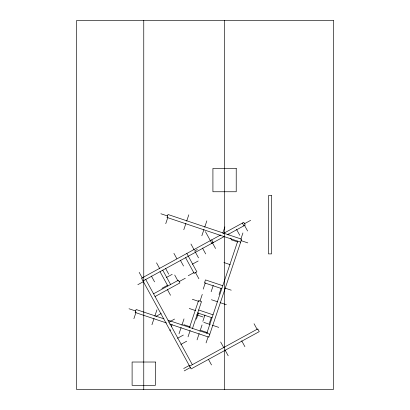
<?xml version="1.0" encoding="UTF-8"?>
<svg xmlns="http://www.w3.org/2000/svg" width="410" height="410" viewBox="0 0 410 410"><rect width="100%" height="100%" fill="white"/><g stroke="black" fill="none" stroke-linecap="round" stroke-linejoin="round"><path stroke-width="0.61" d="M133.891 318.698L136.007 312.384M165.748 223.681L167.864 217.367M151.936 324.746L154.052 318.432M154.821 316.141L156.938 309.827M183.793 229.733L185.909 223.419M186.678 221.123L188.795 214.809M169.981 330.798L170.365 329.65M171.329 326.78L172.097 324.484M201.838 235.781L203.954 229.467M204.723 227.171L206.84 220.862M179.006 333.822L181.123 327.508M181.891 325.212L184.008 318.898M189.548 327.421L198.563 300.535L201.51 301.524L192.495 328.405M203.216 289.091L205.333 282.777M188.026 336.846L190.143 330.532M199.977 301.196L202.258 294.401M222.768 233.223L224.885 226.909M196.41 319.175L198.527 312.861M211.135 291.746L213.251 285.432M202.853 321.332L204.969 315.023M197.051 339.869L199.168 333.561M199.936 331.265L202.053 324.951M209.3 323.495L211.416 317.181M219.053 294.401L221.169 288.087M206.855 333.222L237.723 241.152M206.071 342.898L208.188 336.584M240.813 239.271L242.93 232.962M220.636 234.986L141.522 278.252L191.096 368.903L259.253 331.628L257.762 328.902L189.604 366.176M223.424 233.464L243.76 222.343L245.252 225.07L227.704 234.663M197.348 249.495L194.729 250.925L198.507 257.828M244.345 223.793L250.638 220.349M143.013 280.978L224.511 236.411M137.842 284.689L143.684 281.496M166.373 277.498L172.215 274.305M192.305 264.204L198.148 261.011M161.95 288.332L167.792 285.135M153.565 293.801L178.427 280.204L179.918 282.931L155.057 296.527M188.251 275.715L194.094 272.522M179.016 281.655L185.305 278.216M155.892 316.433L161.207 313.532M168.736 322.25L174.578 319.057M177.494 338.27L183.337 335.072M180.846 344.4L186.688 341.207M183.69 368.523L189.533 365.33M184.218 370.896L190.506 367.452M160.879 213.753L167.68 216.029M240.993 240.608L247.794 242.889M240.67 242.141L167.019 217.449L168.003 214.502L241.659 239.194L208.818 337.158L169.576 323.997M231.491 239.881L237.805 241.997M223.896 262.533L230.21 264.65M222.784 285.714L205.477 279.912L204.487 282.859L221.8 288.66M224.911 288.066L231.225 290.183M211.427 299.725L217.741 301.842M220.037 302.611L226.351 304.727M192.326 299.264L198.64 301.381M198.671 309.991L213.031 314.808M189.241 308.469L195.555 310.585M197.681 312.938L212.042 317.755M196.677 314.854L202.991 316.971M203.832 322.378L210.145 324.494M212.441 325.263L218.755 327.38M183.808 324.674L190.122 326.79M201.115 330.481L207.429 332.592M163.918 318.826L136.151 309.514L135.162 312.461L166.557 322.988M167.987 320.189L209.802 334.212M129.027 308.766L135.823 311.046M244.401 225.141L247.599 230.984M242.397 223.086L243.888 225.813M236.565 229.426L239.758 235.268M228.375 233.905L228.959 234.966M230.702 238.154L231.573 239.747M211.709 239.87L213.2 242.597M212.349 242.669L215.547 248.511M205.441 231.645L211.837 243.34M254.051 323.736L257.244 329.579M202.484 248.065L205.682 253.908M190.957 244.022L194.15 249.864M241.71 340.833L244.903 346.675M186.827 253.477L196.892 271.876L194.166 273.367L185.592 257.69M195.442 272.465L198.886 278.759M180.333 260.176L183.531 266.018M173.917 253.339L176.823 258.648M220.652 341.996L223.85 347.839M225.008 349.966L228.206 355.808M174.716 275.038L177.909 280.881M165.502 268.289L168.695 274.131M162.76 270.18L170.591 284.494M156.543 262.841L159.741 268.678M208.603 359.626L211.504 364.941M160.033 271.671L167.864 285.985M167.321 289.429L170.519 295.272M151.367 276.017L154.565 281.86M145.74 279.487L192.331 364.685M139.174 272.337L142.367 278.18M224.567 20.5L224.567 389.5M143.761 20.5L143.761 389.5M333.427 20.5L76.573 20.5L76.573 389.5L333.427 389.5L333.427 20.5M236.221 168.443L212.918 168.443L212.918 191.752L236.221 191.752L236.221 168.443M271.543 195.631L268.437 195.631L268.437 253.892L271.543 253.892L271.543 195.631M155.416 362.025L132.107 362.025L132.107 385.333L155.416 385.333L155.416 362.025"/></g></svg>
